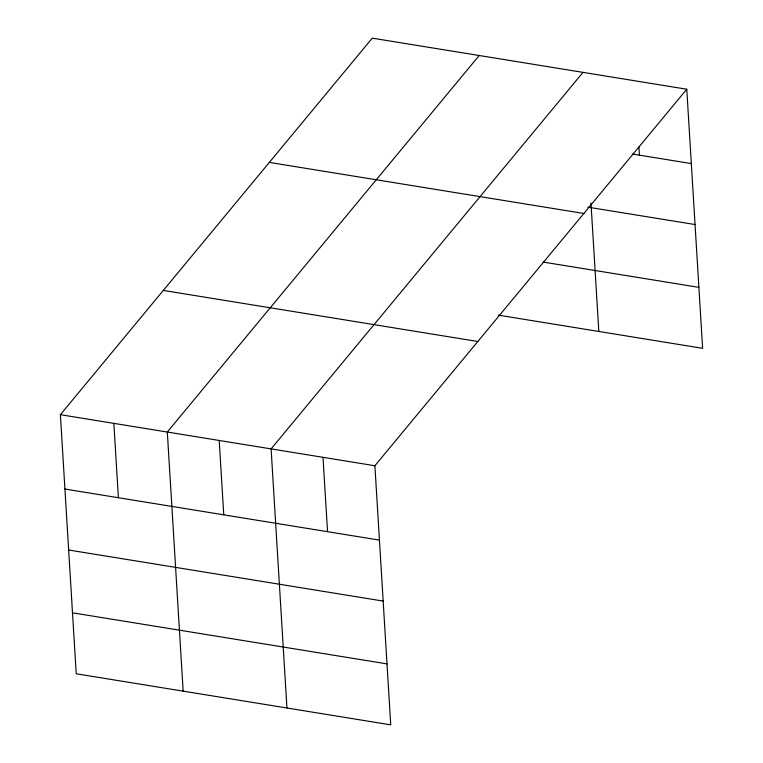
<?xml version="1.0" encoding="UTF-8"?>
<svg xmlns="http://www.w3.org/2000/svg" width="763" height="763" viewBox="0 0 763 763"><rect width="100%" height="100%" fill="white"/><g stroke="black" fill="none" stroke-linecap="round" stroke-linejoin="round"><path stroke-width="1.14" d="M686.776 89.223L374.891 465.745L390.732 724.85L76.224 673.777L60.382 414.681L372.268 38.15L686.776 89.223L702.618 348.319L498.506 315.176M479.193 55.518L167.316 432.039L183.158 691.144M582.98 72.371L271.103 448.892L286.945 707.997M632.508 154.04L691.316 163.587M587.806 207.135L695.045 224.551M269.339 162.405L583.848 213.478M543.208 262.081L698.889 287.365M163.301 290.426L477.81 341.49M60.382 414.681L374.891 465.745M64.931 489.045L379.44 540.118M68.66 550.009L383.169 601.082M72.504 612.813L387.013 663.886M638.917 146.897L639.423 155.166M590.972 203.006L598.831 331.466M322.997 457.323L327.546 531.687M219.21 440.47L223.759 514.834M113.849 423.36L118.399 497.734"/></g></svg>
